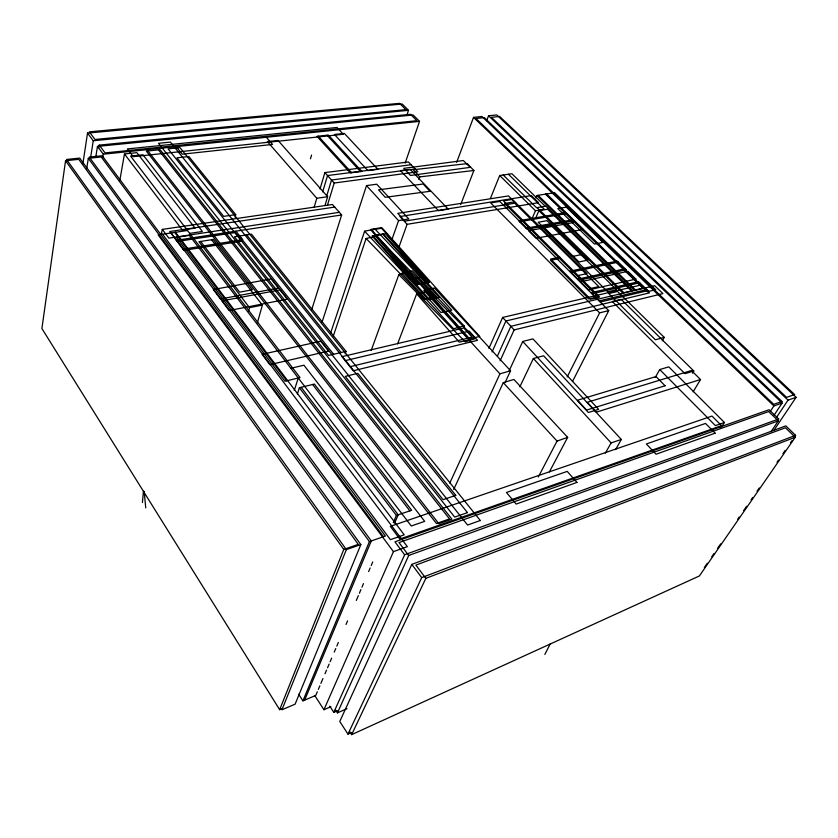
<?xml version="1.0" encoding="UTF-8"?>
<svg xmlns="http://www.w3.org/2000/svg" width="838" height="838" viewBox="0 0 838 838"><rect width="100%" height="100%" fill="white"/><g stroke="black" fill="none" stroke-linecap="round" stroke-linejoin="round"><path stroke-width="1.26" d="M142.418 502.507L143.434 491.257M279.651 709.692L343.779 549.414L358.287 544.375L78.751 159.335L65.553 160.718L41.9 328.538L279.651 709.692L282.05 708.665M82.847 164.028L87.529 133.085L402.219 104.027L408.494 110.323L406.839 115.267M86.723 168.637L88.315 158.33L101.22 156.968L383.511 536.697M90.64 157.513L93.248 140.742L87.529 133.085M95.836 156.727L97.47 146.409L413.144 114.974L419.524 121.374L405.152 163.117M98.832 147.698L99.24 145.121L410.494 114.303L416.874 120.703L105.064 152.904L99.24 145.121M102.665 158.078L103.294 154.213L97.47 146.409M119.74 180.861L124.464 153.962L136.887 152.663L195.076 228.093L182.359 229.979L124.464 153.962M161.242 234.514L162.31 229.392L332.435 204.482L341.653 214.957L311.736 309.568M235.09 217.157L235.729 214.633L188.843 156.507L176.954 157.816L223.641 216.372L235.729 214.633M248.467 311.411L249.504 307.64L198.941 241.711L213.281 239.469L252.406 289.77L239.605 292.158L200.638 241.449M257.392 322.745L262.378 305.116L211.605 239.731M310.479 158.801L311.558 155.051M314.198 207.007L316.795 198.26L267.353 141.591L278.059 140.449L327.637 196.731L324.997 205.436M320.032 188.896L324.893 172.597L408.41 161.944L417.869 171.79L334.215 183.019L324.893 172.597M322.651 191.86L327.543 175.561L411.091 164.74M326.631 196.197L331.534 180.023L415.156 168.962M327.375 205.415L334.215 183.019M294.285 390.403L298.265 378.011M297.375 393.954L299.386 387.753L314.355 384.055L411.647 510.258L396.395 515.412L393.294 522.608M322.096 322.002L366.51 185.607L376.691 184.203L408.808 218.98L398.574 220.635L366.51 185.607M330.654 332.948L364.603 231.183L375.068 229.162L439.322 297.228L428.815 299.805L364.603 231.183M333.356 335.912L366.101 238.484L376.461 236.222L435.32 296.568L424.971 299.344L366.101 238.484M345.183 353.856L346.042 351.384L251.473 234.158L234.441 236.819L328.59 355.448L346.042 351.384M391.639 240.328L398.574 220.635M418.874 179.353L419.754 176.891L413.165 169.758L467.237 163.62L473.889 170.491L460.68 204.629M398.72 247.671L407.09 224.333L538.53 202.66L531.292 195.589L399.936 216.55L407.09 224.333M371.203 350.389L398.846 274.634L409.112 271.952L475.481 338.562L465.268 341.841L398.846 274.634M456.647 162.394L473.533 117.372L481.913 116.492L782.137 403.047L774.165 415.03M397.589 343.873L416.654 293.845L427.485 291.593L470.202 339.495L459.318 342.145L416.654 293.845M486.689 120.672L488.554 115.791L496.787 114.932L796.1 397.317L774.27 429.779M346.356 549.613L281.945 709.776L295.102 704.182L360.843 544.585L79.725 158.089L66.548 159.461L346.356 549.613L360.843 544.585M490.419 198.47L499.699 175.509L511.903 173.749L545.266 206.253M298.674 694.252L302.906 700.872L369.411 541.599L385.375 536.048L102.142 155.742L89.268 157.083L371.307 540.939L304.634 700.139M317.298 691.8L315.758 695.414L302.906 700.872M318.325 689.402L319.865 685.788M320.891 683.389L322.944 678.581M324.997 673.773L326.537 670.159M327.564 667.76L329.104 664.146M330.13 661.748L331.67 658.134M334.236 652.121L335.776 648.518M336.803 646.108L338.343 642.505M346.042 624.467L347.581 620.864M356.307 600.427L358.36 595.619M359.387 593.21L360.927 589.606M361.953 587.197L363.493 583.594M368.626 571.568L370.166 567.965M371.192 565.556L372.732 561.952M394.583 523.195L398.197 514.804L301.167 387.313M535.88 197.915L536.917 195.516L554.557 192.688L655.725 289.718L647.271 291.75L546.072 194.049M531.837 219.106L535.482 210.715L544.239 209.228L508.436 174.252M535.765 217.88L538.907 210.694L547.623 209.207L631.423 290.891M314.732 695.498L323.939 709.744L393.441 551.645L407.341 546.659L171.214 232.922M488.91 348.388L502.643 317.445L641.29 284.951L649.492 292.871L510.845 326.317L497.416 356.056M492.084 351.918L505.911 320.975L654.688 285.706L662.921 293.593L514.155 329.889L500.087 360.811M329.795 706.172L333.817 712.342L404.628 554.766L778.691 419.01L769.085 409.73L394.96 541.84L404.628 554.766M335.42 709.796L337.431 712.876L408.703 555.489L778.303 420.865L768.676 411.552L399.014 542.574L408.703 555.489M794.12 437.488L795.608 435.341L785.814 425.882L411.804 564.372L339.767 721.497L347.98 734.109L351.551 732.485M449.797 483.044L499.919 373.832L510.572 370.784L434.44 288.021L423.829 290.357L499.919 373.832M453.672 489.528L503.271 382.652L513.893 379.436L567.661 437.342L549.382 471.93M509.064 370.941L522.755 341.464L532.947 338.877L598.604 409.332L588.402 412.516L522.755 341.464M505.063 382.61L510.572 370.784M347.98 734.109L421.713 577.623L795.608 435.341M349.572 731.49L351.635 734.643L425.83 578.346L795.252 437.247L785.436 427.757L415.899 565.095L425.83 578.346M519.864 386.8L533.366 358.496L543.621 355.773L621.346 439.458L615.553 449.66M567.179 376.964L599.62 312.857L608.744 310.615L499.794 201.455L490.68 202.911L599.62 312.857M572.532 381.416L608.744 310.615M544.836 654.426L550.461 643.479M538.321 476.979L557.05 441.092L567.661 437.342M662.324 340.783L664.23 337.368L617.606 291.498L608.755 293.583L655.41 339.799L664.23 337.368M605.35 453.159L611.101 442.914L621.346 439.458M655.253 377.467L659.736 369.558L668.797 366.866L724.42 422.467L721.633 426.867M692.471 373.235L693.801 370.983L621.199 299.355L612.306 301.502L684.96 373.685L693.801 370.983M693.173 391.796L700.516 379.52L691.434 370.532L587.27 402.292L596.415 412.139L700.516 379.52M720.146 427.851L721.539 425.652L711.975 416.057L390.33 526.358L399.862 539.033L721.539 425.652M770.3 411.364L773.893 405.948L782.137 403.047M776.417 417.523L788.034 400.145L796.1 397.317M777.235 421.179L778.691 419.01M771.012 431.727L778.303 420.865M704.329 567.535L707.293 563.23M711.745 556.788L713.976 553.562M717.684 548.188L720.649 543.893M737.723 519.172L739.2 517.025M743.662 510.572L746.627 506.278M751.078 499.825L752.566 497.678M757.018 491.225L759.238 487.999M777.056 462.209L778.533 460.062M782.996 453.609L785.216 450.394M790.412 442.862L791.9 440.715M795.252 437.247L699.374 575.957L351.635 734.643M337.431 712.876L347.016 708.665M333.817 712.342L337.4 710.76M323.939 709.744L330.874 706.727M724.42 422.467L715.422 425.62L659.736 369.558M350.001 366.73L472.056 337.169L463.864 327.993L341.946 356.674L353.259 370.784L477.513 340.333L469.28 331.136L345.162 360.675M599.38 300.852L646.768 289.56M290.838 368.291L303.943 365.211L424.677 521.341L411.28 525.992L189.336 235.373L176.462 237.332L284.951 381.227L300.025 377.582L130.602 156.119L142.994 154.8L202.377 231.466L189.713 233.383M592.277 293.75L639.677 282.731M589.784 288.649L598.772 286.596L513.579 202.021L504.602 203.477L597.934 296.799L588.842 298.936L550.503 260.325L559.606 258.46M577.749 279.18L625.169 268.726M578.136 275.524L587.113 273.576L512.364 199.444L503.408 200.879L599.683 297.061L590.601 299.197L550.681 259.026L559.774 257.182M570.846 272.277L618.276 262.084M249.504 307.64L262.378 305.116M526.128 228.198L572.459 219.849M519.686 221.745L566.017 213.627M182.956 249.169L242.706 239.699L235.897 231.162M177.164 241.48L235.174 232.545L241.993 241.103L183.857 250.363L169.685 231.529L334.729 207.08M176.284 240.297L341.653 214.957M339.338 212.318L168.867 238.149L162.31 229.392M187.503 230.492L158.152 234.87L393.441 551.645M316.795 198.26L327.637 196.731M419.754 176.891L473.889 170.491M103.294 154.213L419.524 121.374M93.248 140.742L408.494 110.323M488.554 115.791L788.034 400.145M473.533 117.372L773.893 405.948M546.638 193.955L644.003 287.916L634.303 290.21L536.917 195.516M545.507 194.133L642.872 288.178M538.069 195.327L635.445 289.938M537.137 207.625L623.881 292.682M503.209 175.006L536.561 207.719L545.842 206.158L632.575 290.618L622.718 292.954L538.907 210.694M499.699 175.509L535.482 210.715M502.643 317.445L514.155 329.889M533.366 358.496L611.101 442.914M327.061 135.243L360.487 171.56M503.271 382.652L557.05 441.092M318.293 136.175L351.656 172.712M382.809 234.169L421.388 277.221L410.651 279.347L372.135 235.97L383.511 234.053L451.755 310.154L440.987 312.553L372.847 235.845M266.327 137.285L272.57 144.429L182.255 154.192L176.19 146.64M246.644 234.912L341.097 352.536M239.343 236.054L333.608 354.285M158.466 149.855L449.524 518.921L436.462 523.509L146.325 151.123L160.079 149.688L451.892 519.131L438.85 523.719L147.949 150.955M312.616 384.485L409.866 510.866M299.386 387.753L396.395 515.412M175.53 232.273L404.22 534.822L390.403 539.662L162.53 234.211M174.66 232.409L286.732 380.798M411.804 564.372L421.713 577.623M88.315 158.33L369.411 541.599M65.553 160.718L343.779 549.414M144.146 491.393L145.749 507.891M480.3 520.492L467.594 525.049L168.082 148.85L179.95 147.603L480.3 520.492M576.932 482.426L516.156 504.078L506.466 492.461L567.221 471.385L576.932 482.426M715.128 433.173L656.039 454.227L646.36 443.951L705.502 423.441L715.128 433.173M781.969 401.454L773.725 404.335L475.953 118.493L484.322 117.613L781.969 401.454M467.478 512.626L454.699 517.109L158.497 143.298L170.407 142.093L467.478 512.626M794.644 394.562L786.589 397.369L491.393 117.32L499.605 116.451L794.644 394.562M455.778 495.363L443.04 499.658L345.235 376.419L357.784 373.319L455.778 495.363M665.058 385.773L586.61 410.086L577.497 400.239L655.986 376.576L665.058 385.773M464.168 325.919L453.62 328.737L401.811 273.198L412.338 270.852L464.168 325.919M479.671 336.436L468.924 339.055L371.161 229.34L381.772 227.601L479.671 336.436M647.858 290.618L600.479 301.952L591.199 292.661L638.598 281.683L647.858 290.618M616.559 289.759L607.718 291.823L542.542 227.287L551.394 225.673L616.559 289.759M328.611 351.112L269.826 364.645L262.074 354.338L320.745 341.223L328.611 351.112M635.895 279.075L588.486 289.948L580.42 281.861L627.83 271.303L635.895 279.075M626.237 269.752L578.807 280.259L569.788 271.219L617.218 261.068L626.237 269.752M587.836 260.126L579.006 261.969L542.731 226.082L551.572 224.49L587.836 260.126M581.52 254.605L572.679 256.418L538.164 222.248L547.005 220.677L581.52 254.605M602.972 242.381L594.456 244.078L557.794 208.599L566.299 207.143L602.972 242.381M287.256 299.145L229.12 310.531L221.881 300.915L279.902 289.896L287.256 299.145M429.381 282.396L418.591 284.47L370.888 229.958L381.583 228.282L429.381 282.396M278.436 288.062L220.446 298.998L213.313 289.519L271.177 278.939L278.436 288.062M583.059 229.434L536.152 238.243L528.621 230.701L575.528 222.154L583.059 229.434M573.464 220.813L527.123 229.193L518.701 220.75L565.022 212.674L573.464 220.813M428.009 282.731L417.104 284.711L374.911 235.394L385.71 233.781L428.009 282.731M515.674 203.068L404.901 221.106L397.778 213.355L508.477 195.924L515.674 203.068M448.204 209.144L438.494 210.694L400.47 170.638L410.138 169.36L448.204 209.144M470.191 167.359L410.526 175.456L403.738 168.344L463.351 160.529L470.191 167.359M429.957 191.305L385.25 197.318L378.514 189.807L423.159 184.025L429.957 191.305M361.838 171.392L350.284 172.89L316.932 136.322L328.402 135.096L361.838 171.392M377.886 169.307L367.892 170.606L334.414 134.457L344.345 133.41L377.886 169.307M343.339 134.258L133.273 156.675L127.345 148.934L337.002 127.47L343.339 134.258M405.854 109.652L95.019 139.475L89.31 131.838L399.59 103.357L405.854 109.652"/></g></svg>
